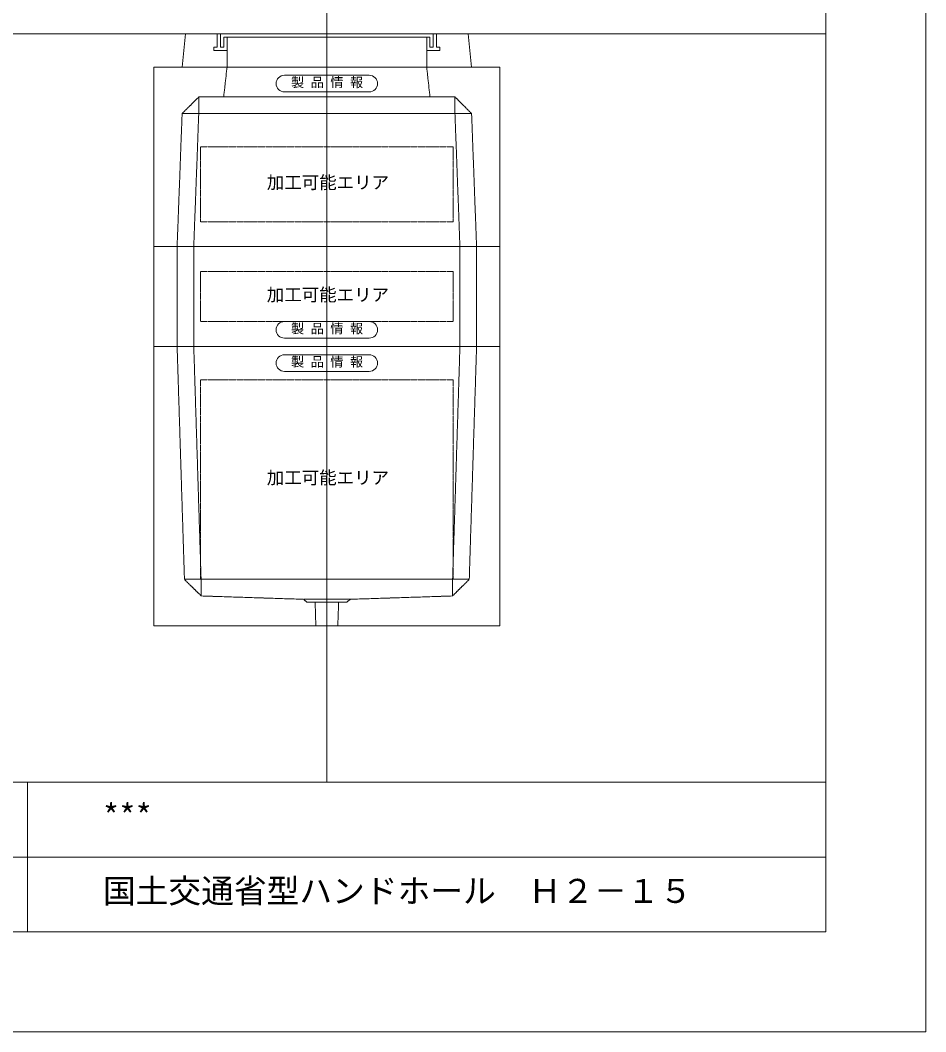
# Model space of a CAD drawing. Units: millimetres, scale not verified. Extents: x -4455 to 4455, y -3150 to 3150.
# Drawn here: x 1733 to 4455, y -3150 to -109 of the extents above; entities that cross this region are included whole.
import ezdxf
from ezdxf.enums import TextEntityAlignment as Align

# ---------------------------------------------------------------- set-up
doc = ezdxf.new("R2010")
doc.units = ezdxf.units.MM
doc.header["$LTSCALE"] = 30
doc.linetypes.add('LONG_DASHED1', pattern=[7, 6, -1])
doc.linetypes.add('LONG_DOUBLE_CHAIN', pattern=[21.8, 18, -1, 0.6, -0.6, 0.6, -1])
for name, color, linetype, lineweight in [('0-0_D-TTL', 7, 'Continuous', 9), ('0-1_Defpoints', 7, 'Continuous', 9), ('0-2_D-TTL-FRAM1', 134, 'Continuous', 9), ('0-3_D-TTL-TXT', 7, 'Continuous', 9), ('0-5_0', 134, 'Continuous', 9), ('0-8_D-STR', 7, 'LONG_DASHED1', 9), ('0-9_D-STR-STR1', 7, 'Continuous', 9), ('0-A_D-STR-STR4', 134, 'LONG_DASHED1', 9), ('0-B_D-STR-STR5', 1, 'LONG_DOUBLE_CHAIN', 9)]:
    doc.layers.add(name, color=color, linetype=linetype, lineweight=lineweight)
doc.styles.add('ＭＳ ゴシック', font='')
doc.styles.get('ＭＳ ゴシック').set_extended_font_data('MS Gothic')

# ---------------------------------------------------------------- blocks, each defined once
blk = doc.blocks.new('A$C4DE05FD1')
at = {"layer": '0-0_D-TTL', "color": 134}
for p in [(172200, 114000), (6000, 6000)]:
    blk.add_line(p, (172200, 6000), dxfattribs=at)
at = {"layer": '0-1_Defpoints', "color": 134}
for p in [(178200, 126000), (0, 0)]:
    blk.add_line(p, (178200, 0), dxfattribs=at)
at = {"layer": '0-2_D-TTL-FRAM1'}
for p, q in [((58200, 15000), (172200, 15000)), ((124200, 15000), (124200, 6000)), ((97200, 10500), (172200, 10500))]:
    blk.add_line(p, q, dxfattribs=at)
blk = doc.blocks.new('A$C019679C0')
at = {"layer": '0-8_D-STR', "linetype": 'Continuous'}
for p, q in [((-13050, 0), (-12750, 3000)), ((12750, 3000), (-12750, 3000)), ((13050, 0), (12750, 3000)), ((-13050, 0), (13050, 0))]:
    blk.add_line(p, q, dxfattribs=at)
at = {"layer": '0-8_D-STR'}
for p, q in [((-9000, 0), (-9000, 2700)), ((9000, 2700), (9000, 0))]:
    blk.add_line(p, q, dxfattribs=at)
at = {"layer": '0-A_D-STR-STR4'}
for points in [[(-9900, 3000), (-9900, 1800), (-10200, 1800), (-10200, 1500), (-9000, 1500)], [(-9000, 2700), (-9300, 2700), (-9300, 1800), (-9600, 1800), (-9600, 3000)], [(9900, 3000), (9900, 1800), (10200, 1800), (10200, 1500), (9000, 1500)], [(9300, 2700), (9300, 1800), (9600, 1800), (9600, 3000)], [(-9000, 2700), (9000, 2700), (9300, 2700)]]:
    blk.add_lwpolyline(points, dxfattribs=at)
blk = doc.blocks.new('A$C4A6C5A6A')
at = {"layer": '0-9_D-STR-STR1'}
for p, q in [((-3825, 0), (3825, 0)), ((-3825, -1500), (3825, -1500))]:
    blk.add_line(p, q, dxfattribs=at)
for centre, start, end in [((-3825, -750), 90, 270), ((3825, -750), 270, 90)]:
    blk.add_arc(centre, 750, start, end, dxfattribs=at)
at = {"layer": '0-9_D-STR-STR1', "style": 'ＭＳ ゴシック'}
blk.add_text('製 品 情 報', height=865.9, dxfattribs=at).set_placement((-3224.4, -1323.8), align=Align.BOTTOM_LEFT)
blk = doc.blocks.new('A$C5A6A0778')
at = {"layer": '0-8_D-STR', "linetype": 'Continuous'}
for p, q in [((-15600, 16200), (15600, 16200)), ((-15600, 0), (-15600, 16200)), ((15600, 16200), (15600, 0)), ((-15600, 0), (15600, 0))]:
    blk.add_line(p, q, dxfattribs=at)
at = {"layer": '0-8_D-STR'}
for p, q in [((-9000, 16200), (-9300, 13500)), ((9000, 16200), (9300, 13500)), ((-13050, 12000), (-11550, 13500)), ((11550, 13500), (-11550, 13500)), ((-11550, 12000), (-11550, 13500)), ((13050, 12000), (11550, 13500)), ((11550, 12000), (11550, 13500)), ((-13050, 12000), (-13500, 0)), ((13050, 12000), (-13050, 12000)), ((-11550, 12000), (-12000, 0)), ((11550, 12000), (12000, 0)), ((13050, 12000), (13500, 0))]:
    blk.add_line(p, q, dxfattribs=at)
at = {"layer": '0-B_D-STR-STR5'}
for p, q in [((-11400, 9000), (-11400, 2250)), ((11400, 9000), (-11400, 9000))]:
    blk.add_line(p, q, dxfattribs=at)
blk.add_lwpolyline([(11400, 9000), (11400, 2250), (-11400, 2250)], dxfattribs=at)
at = {"layer": '0-9_D-STR-STR1'}
blk.add_blockref('A$C4A6C5A6A', (0, 15450), dxfattribs=at)
blk = doc.blocks.new('A$C493D0D78')
at = {"layer": '0-8_D-STR', "linetype": 'Continuous'}
for p, q in [((15600, 0), (-15600, 0)), ((15600, -9000), (15600, 0))]:
    blk.add_line(p, q, dxfattribs=at)
at = {"layer": '0-8_D-STR'}
for p, q in [((-13500, 0), (-13500, -9000)), ((-12000, 0), (-12000, -9000)), ((12000, 0), (12000, -9000)), ((13500, 0), (13500, -9000))]:
    blk.add_line(p, q, dxfattribs=at)
at = {"layer": '0-8_D-STR', "linetype": 'Continuous'}
blk.add_lwpolyline([(15600, -9000), (-15600, -9000), (-15600, 0)], dxfattribs=at)
at = {"layer": '0-B_D-STR-STR5'}
for p, q in [((11400, -2250), (11400, -6750)), ((11400, -6750), (-11400, -6750))]:
    blk.add_line(p, q, dxfattribs=at)
blk.add_lwpolyline([(11400, -2250), (-11400, -2250), (-11400, -6750)], dxfattribs=at)
at = {"layer": '0-9_D-STR-STR1'}
blk.add_blockref('A$C4A6C5A6A', (0, -6750), dxfattribs=at)
blk = doc.blocks.new('A$C5B9F263B')
at = {"layer": '0-8_D-STR', "linetype": 'Continuous'}
for p, q in [((-15600, 0), (15600, 0)), ((-15600, -25200), (-15600, 0)), ((15600, -25200), (15600, 0)), ((-15600, -25200), (15600, -25200))]:
    blk.add_line(p, q, dxfattribs=at)
at = {"layer": '0-8_D-STR'}
for p, q in [((-13500, 0), (-12840, -21000)), ((-12000, 0), (-11340, -21000)), ((12000, 0), (11340, -21000)), ((13500, 0), (12840, -21000)), ((-11340, -22500), (-12840, -21000)), ((-12840, -21000), (12840, -21000)), ((-11340, -22500), (-11340, -21000)), ((11340, -22500), (12840, -21000)), ((11340, -22500), (11340, -21000)), ((-11340, -22500), (-2100, -22800)), ((-1800, -23070), (-2100, -22800)), ((2100, -22800), (-2100, -22800)), ((1800, -23070), (2100, -22800)), ((11340, -22500), (2100, -22800)), ((1800, -23070), (-1800, -23070)), ((-989.5, -25200), (-1057.5, -23070)), ((989.5, -25200), (1057.5, -23070))]:
    blk.add_line(p, q, dxfattribs=at)
at = {"layer": '0-B_D-STR-STR5'}
for p, q in [((-11400, -3000), (-11400, -21000)), ((11400, -3000), (-11400, -3000)), ((11400, -3000), (11400, -21000)), ((11400, -21000), (-11400, -21000))]:
    blk.add_line(p, q, dxfattribs=at)
at = {"layer": '0-9_D-STR-STR1'}
blk.add_blockref('A$C4A6C5A6A', (0, -750), dxfattribs=at)

msp = doc.modelspace()

# ---------------------------------------------------------------- linework, layer by layer
at = {"layer": '0-5_0'}
for p, q in [((2655, -2400), (2655, 2550)), ((-1545, -150), (4154.98, -150))]:
    msp.add_line(p, q, dxfattribs=at)

# ---------------------------------------------------------------- block references
at = {"layer": '0-0_D-TTL', "xscale": 0.05, "yscale": 0.05}
msp.add_blockref('A$C4DE05FD1', (-4455, -3150), dxfattribs=at)
at = {"layer": '0-8_D-STR', "xscale": 0.03333333, "yscale": 0.03333333}
for name, p in [('A$C019679C0', (2655, -250)), ('A$C5A6A0778', (2655, -790)), ('A$C493D0D78', (2655, -790)), ('A$C5B9F263B', (2655, -1090))]:
    msp.add_blockref(name, p, dxfattribs=at)

# ---------------------------------------------------------------- texts
at = {"layer": '0-3_D-TTL-TXT', "style": 'ＭＳ ゴシック'}
for s, p in [('***', (1981.99, -2559.3)), ('国土交通省型ハンドホール\u3000Ｈ２－１５', (1981.99, -2784.3))]:
    msp.add_text(s, height=72.14, dxfattribs=at).set_placement(p, align=Align.BOTTOM_LEFT)
at = {"layer": '0-B_D-STR-STR5', "style": 'ＭＳ ゴシック'}
for p in [(2474.52, -627.75), (2474.52, -965.25), (2474.52, -1515.25)]:
    msp.add_text('加工可能エリア', height=38.49, dxfattribs=at).set_placement(p, align=Align.BOTTOM_LEFT)

doc.saveas('drawing.dxf')
